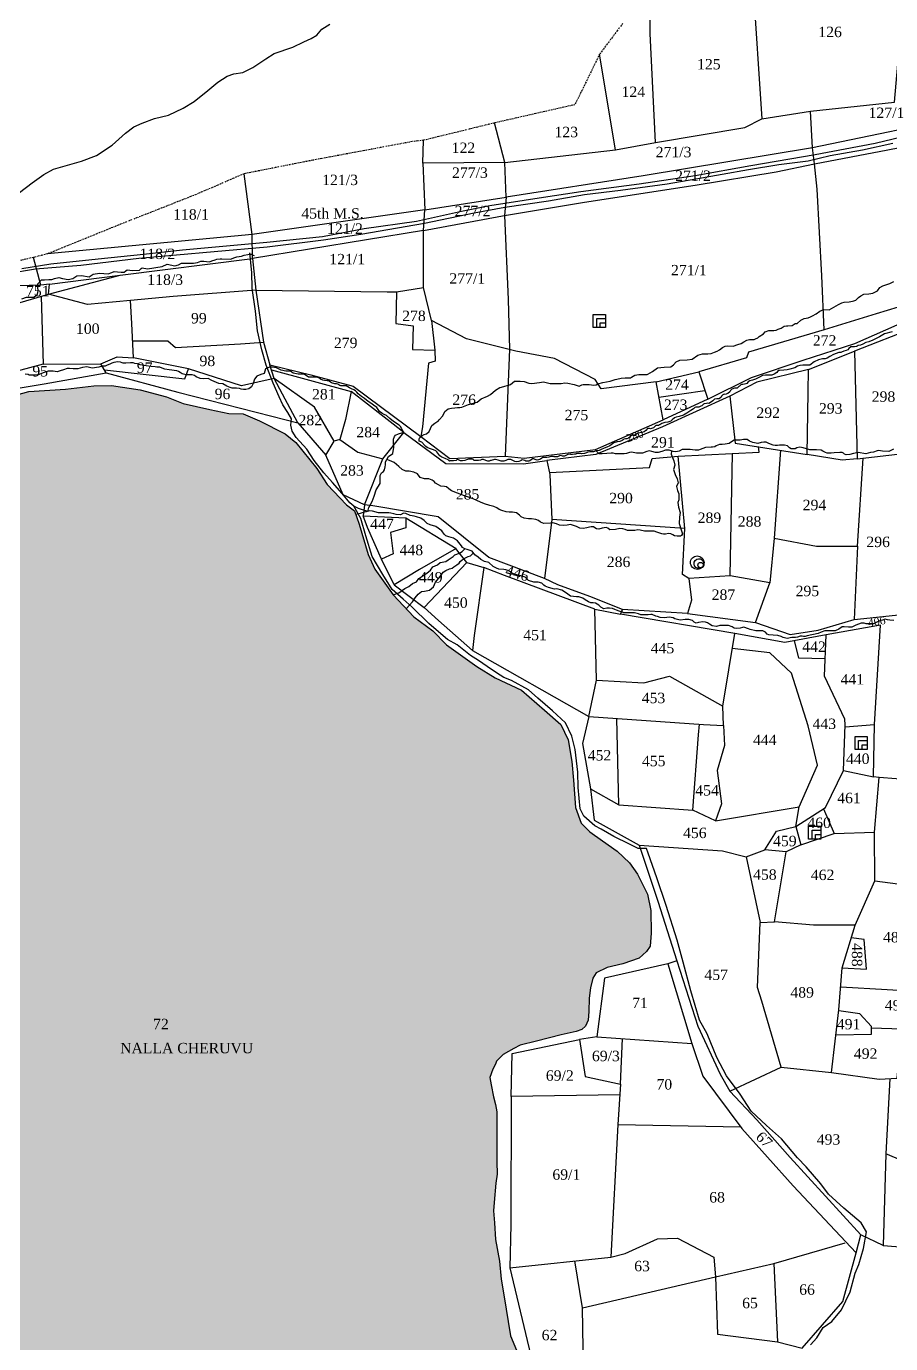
# Model space of a CAD drawing. Header units: millimetres. Extents: x 3958 to 5988, y -2486 to -161.
# Drawn here: x 4884.2 to 5162.6, y -1207.3 to -783.2 of the extents above; entities that cross this region are included whole.
import ezdxf

# ---------------------------------------------------------------- set-up
doc = ezdxf.new("R2010")
doc.units = ezdxf.units.MM
doc.header["$MEASUREMENT"] = 0
doc.linetypes.add('BORDER', pattern=[1.75, 0.5, -0.25, 0.5, -0.25, 0, -0.25])
for name, color, linetype in [('NALA', 4, 'Continuous'), ('ROUND WELL', 5, 'Continuous'), ('SQUAREWELL', 5, 'Continuous'), ('SURVEY_BND', 7, 'Continuous'), ('SURVEY_NO', 7, 'Continuous'), ('WATER_BODY', 4, 'Continuous')]:
    doc.layers.add(name, color=color, linetype=linetype)
doc.layers.add('ROAD', color=1, linetype='Continuous', lineweight=25)
doc.layers.add('VILL_BOUNDARY', color=6, linetype='BORDER', lineweight=30)
doc.styles.get("Standard").update_dxf_attribs({"font": 'TIMES.TTF'})

msp = doc.modelspace()

# ---------------------------------------------------------------- hatches: boundary and pattern name
at = {"layer": 'WATER_BODY'}
h = msp.add_hatch(dxfattribs=at)
h.set_pattern_fill('DASH', color=256, scale=15, style=0)
h.paths.add_polyline_path([(4628, -1040.42), (4625.49, -1037.23), (4622.36, -1034.33), (4618.44, -1033.08), (4612.54, -1031.79), (4602.38, -1030.72), (4591.71, -1030.64), (4582.68, -1030.26), (4576.51, -1032.2), (4567.64, -1035.32), (4561.87, -1036.13), (4553.75, -1037.16), (4547.24, -1039.25), (4544.76, -1041.9), (4544, -1047.04), (4543.43, -1051.49), (4543.27, -1055.55), (4544.87, -1059.81), (4547.77, -1063.54), (4552.3, -1066.85), (4555.94, -1069.5), (4561.73, -1072.31), (4567.25, -1075.43), (4571.14, -1077.49), (4571.85, -1077.21), (4572.65, -1076.07), (4572.99, -1073.02), (4572.19, -1069.56), (4572.92, -1065.11), (4575.01, -1063.89), (4582.12, -1062.62), (4587.23, -1061.55), (4598.81, -1059.08), (4603.61, -1058.16), (4609.35, -1057.75), (4616.58, -1058.96), (4623.37, -1059.12), (4628.93, -1058.39), (4631.29, -1056.79), (4631.25, -1052.09), (4629.88, -1046.23)])
h.paths.add_polyline_path([(5065.71, -1042.58), (5062.89, -1039.79), (5061.06, -1034.71), (5060.4, -1025.94), (5059.88, -1019.92), (5058.74, -1012.94), (5056.33, -1008.02), (5051.13, -1003.33), (5043.66, -996.94), (5035.26, -992.91), (5029.36, -989.3), (5019.53, -982.28), (5015.18, -977.81), (5008.96, -973.28), (5002.35, -966.2), (4996.45, -957.94), (4994.27, -953.28), (4991.41, -943.46), (4989.92, -939.2), (4987.29, -937.23), (4981.06, -930.65), (4977.71, -925.55), (4971.01, -917.21), (4967.59, -914.41), (4959.3, -910.2), (4954.05, -907.98), (4949.39, -907.81), (4943.29, -906.59), (4934.7, -904.6), (4929.28, -902.5), (4920.83, -900.21), (4911.63, -898.77), (4905.87, -898.87), (4896.79, -899.99), (4885.01, -900.78), (4872.11, -904.25), (4860.63, -908.81), (4852.32, -914.04), (4846.24, -919.32), (4839.49, -926.27), (4833.41, -933.69), (4826.71, -940.9), (4819.55, -949.65), (4816.84, -956.05), (4812.15, -966.23), (4808.83, -970.24), (4802.72, -974.63), (4797.15, -977.37), (4791.51, -979.91), (4785.52, -982.66), (4783.55, -987.05), (4784.81, -991.17), (4787.09, -992.11), (4792.69, -993.21), (4798.46, -993.88), (4807.23, -994.82), (4811.5, -996.15), (4815.69, -996.7), (4820.59, -998.46), (4825.71, -1002.08), (4826.69, -1005.68), (4825.98, -1010.36), (4825.9, -1019.53), (4826.44, -1026.34), (4827.39, -1030.8), (4830.74, -1037.05), (4835.1, -1045.23), (4838.56, -1053.54), (4840.74, -1060.56), (4841.02, -1064.49), (4840.91, -1072.24), (4840.12, -1082.04), (4838.17, -1089.56), (4836.6, -1094.89), (4836.6, -1101.02), (4837.83, -1105.87), (4842.03, -1111.04), (4846.16, -1114.05), (4849.45, -1116.61), (4851.07, -1118.62), (4852.08, -1121.91), (4852.02, -1129.17), (4850.68, -1138.39), (4850.62, -1143.29), (4850.84, -1150.63), (4850.29, -1156.65), (4847.99, -1164.3), (4843.86, -1173.2), (4838.45, -1181.22), (4835.82, -1186.98), (4831.07, -1197.37), (4827.27, -1202.07), (4825.99, -1206.58), (4826.32, -1210.57), (4827.38, -1214.47), (4829.22, -1218.32), (4831.18, -1223.31), (4835.03, -1229.55), (4836.93, -1233.18), (4839.28, -1238.78), (4841.29, -1242.12), (4845.31, -1245.74), (4855.87, -1253.52), (4863.35, -1259.21), (4867.04, -1261.94), (4875.48, -1269.66), (4884.86, -1278.47), (4891.17, -1283.45), (4897.76, -1289.69), (4900.61, -1292.05), (4905.75, -1295.34), (4911.72, -1297.91), (4915.07, -1299.02), (4918.07, -1298.73), (4922.82, -1298.14), (4928.3, -1296.94), (4932.67, -1295.62), (4936.87, -1293.83), (4942.8, -1292.07), (4947.28, -1291.25), (4951.32, -1290.49), (4956.71, -1288.37), (4958.37, -1288.27), (4967.26, -1289.86), (4970.43, -1289.96), (4973.13, -1289.51), (4978.1, -1286.92), (4980.78, -1284.27), (4982.54, -1280.69), (4983.92, -1276.65), (4985.51, -1267.81), (4987.17, -1262.44), (4989.86, -1257.32), (4992.13, -1254.98), (4996.2, -1253.36), (5001.58, -1252.4), (5003.48, -1252.02), (5007.82, -1250.47), (5013.5, -1249.36), (5016.05, -1248.36), (5020.11, -1246.91), (5023.53, -1246.53), (5028.53, -1246.67), (5032.18, -1246.22), (5038.19, -1244.93), (5042.43, -1243.21), (5045.47, -1240.87), (5048.53, -1236.53), (5048.88, -1233.96), (5048.98, -1232.14), (5047.95, -1226.97), (5047.23, -1223.43), (5046.01, -1217.93), (5044.01, -1214), (5040.15, -1204.81), (5038.05, -1191.57), (5037.11, -1186.61), (5036.6, -1180.77), (5035.29, -1173.85), (5035.01, -1168.38), (5034.67, -1164.56), (5034.84, -1161.87), (5035.39, -1155.69), (5035.91, -1152.73), (5035.77, -1148.74), (5035.73, -1141.93), (5035.7, -1132.71), (5035.28, -1130.34), (5034.66, -1127.82), (5033.9, -1123.97), (5033.52, -1121.59), (5034.42, -1118.94), (5035.29, -1117.39), (5035.6, -1116.36), (5037.77, -1114.19), (5041.22, -1112.26), (5043.27, -1111.26), (5048.48, -1109.92), (5056.51, -1107.92), (5061.34, -1106.85), (5063.16, -1106.2), (5064.27, -1105.06), (5065.2, -1103.17), (5065.44, -1100.39), (5065.51, -1096.05), (5065.89, -1092.74), (5066.72, -1089.66), (5067.79, -1087.9), (5071.31, -1086.25), (5076.34, -1085.08), (5081.62, -1083.22), (5084, -1081.07), (5085.13, -1079.38), (5085.48, -1075.21), (5085.34, -1067.86), (5084.24, -1062.63), (5081.03, -1056.16), (5078.54, -1052.55), (5074.51, -1048.79), (5069.82, -1045.47)])
h.paths.add_polyline_path([(5501.79, -1139.43), (5499.92, -1133.38), (5496.5, -1124.58), (5494.24, -1117.65), (5493.06, -1110.94), (5492.11, -1109.21), (5486.76, -1107.38), (5480.59, -1106.22), (5470.97, -1103.97), (5465.17, -1101.96), (5458.83, -1100.17), (5455.83, -1100.17), (5452.87, -1101.37), (5447.2, -1104), (5441.53, -1108.76), (5434.76, -1114.21), (5425.91, -1119.66), (5417.09, -1125.48), (5411.42, -1129.03), (5408.1, -1132.83), (5404.71, -1137.55), (5400.59, -1147.54), (5397.63, -1153.49), (5394.67, -1162.11), (5393.22, -1169.81), (5393.22, -1175.02), (5394.45, -1177.84), (5397.31, -1180.69), (5399.14, -1180.51), (5401.11, -1179.46), (5404.14, -1178.6), (5406.68, -1177.64), (5409.71, -1176.81), (5412.67, -1175.58), (5414.83, -1174.68), (5416.56, -1174.62), (5418.53, -1175.18), (5420.63, -1177.21), (5421.9, -1178.78), (5422.82, -1180.63), (5423.91, -1184.04), (5425.76, -1189.5), (5427.7, -1191.13), (5430.57, -1191.96), (5432.01, -1192.44), (5433.18, -1192.02), (5435.56, -1191.42), (5439.9, -1191.4), (5446.02, -1191.55), (5452.3, -1191.11), (5455.24, -1190.99), (5459.6, -1192.31), (5465.16, -1193.7), (5467.45, -1193.58), (5471.17, -1193.58), (5476.04, -1194.01), (5481.25, -1194.82), (5484.05, -1196.23), (5485.01, -1199.91), (5485.79, -1202.58), (5487.73, -1207.26), (5490.21, -1213.01), (5491.59, -1216.16), (5492.27, -1218.52), (5493.04, -1222.18), (5493.1, -1226.22), (5492.42, -1227.82), (5491.18, -1231.19), (5488.13, -1235.48), (5487.26, -1238.11), (5485.61, -1241.26), (5484.47, -1243.14), (5482.44, -1245.92), (5480.9, -1248.7), (5479.66, -1252.07), (5479.66, -1253.99), (5479.84, -1254.35), (5480.3, -1254.32), (5481.5, -1253.91), (5482.94, -1252.52), (5485.22, -1250.7), (5488.72, -1248.25), (5491.03, -1247.11), (5493.72, -1246.08), (5496.82, -1244.36), (5498.85, -1242.48), (5501.14, -1240.84), (5502.4, -1239.7), (5504.98, -1237.7), (5508.14, -1236.54), (5510.57, -1234.33), (5513.53, -1232.55), (5516.79, -1231.39), (5518.25, -1230.69), (5520.3, -1229.3), (5522.47, -1228.7), (5525.24, -1228.73), (5527.2, -1228.61), (5527.84, -1228.17), (5528.88, -1227.65), (5529.35, -1227.54), (5537.97, -1222.52), (5537.62, -1222.04), (5537.83, -1220.45), (5537.36, -1216.79), (5536.8, -1213.8), (5535.18, -1210.7), (5531.62, -1204.17), (5527.17, -1191.4), (5524.57, -1187.67), (5522.59, -1184.08), (5519.95, -1176.49), (5518.01, -1172.34), (5516.21, -1167.53), (5515.12, -1163.9), (5510.25, -1155.82), (5509.19, -1151.88), (5506.41, -1147.06)])
h.paths.add_polyline_path([(5543.73, -931.96), (5541.53, -930.54), (5538.29, -928.72), (5535.35, -928.49), (5532.8, -929.49), (5528.75, -931.31), (5524.89, -933.2), (5520.79, -934.59), (5516.07, -937.88), (5511.59, -940.97), (5510.74, -942.9), (5509.58, -946.87), (5510.01, -950.83), (5511.78, -956.19), (5514.76, -961.44), (5518.01, -967.06), (5520.79, -974.7), (5521.99, -976.44), (5523.73, -977.21), (5526.93, -975.48), (5528.09, -973.98), (5530.65, -972.3), (5534.43, -970.17), (5537.91, -967.28), (5541.28, -963.84), (5546.11, -959.59), (5549.39, -957.74), (5554.22, -955.66), (5557.69, -953.77), (5559.16, -952.73), (5559.7, -950.68), (5559.58, -948.14), (5558.04, -945.25), (5556.26, -942.97), (5553.05, -940.62), (5550.41, -939.06), (5547.44, -937.48), (5545.89, -934.93)])
h.paths.add_polyline_path([(4582.6, -1046.84), (4593.15, -1046.84), (4593.15, -1041.59), (4582.6, -1041.59)], flags=24)
h.paths.add_polyline_path([(4913.46, -1114.79), (4957.15, -1114.79), (4957.15, -1109.64), (4913.46, -1109.64)], flags=24)
h.paths.add_polyline_path([(4924.14, -1107.02), (4930.79, -1107.02), (4930.79, -1101.9), (4924.14, -1101.9)], flags=24)
h.paths.add_polyline_path([(5451.84, -1173.78), (5483.13, -1173.78), (5483.13, -1168.51), (5451.84, -1168.51)], flags=24)
h.paths.add_polyline_path([(5463, -1164.9), (5472.12, -1164.9), (5472.12, -1159.8), (5463, -1159.8)], flags=24)
h.paths.add_polyline_path([(5515.5, -956.36), (5547.79, -956.36), (5547.79, -949.74), (5515.5, -949.74)], flags=24)
h.paths.add_polyline_path([(5526.48, -949.57), (5535.61, -949.57), (5535.61, -944.45), (5526.48, -944.45)], flags=24)

# ---------------------------------------------------------------- linework, layer by layer
at = {"layer": 'NALA'}
for points in [[(4881.95, -836.64), (4886.01, -833.61), (4889.81, -830.89), (4892.93, -829.19), (4901.96, -826.6), (4906.78, -824.72), (4911.78, -821.47), (4916.08, -817.52), (4918.8, -815.56), (4921.48, -814.32), (4925.45, -812.89), (4930, -811.73), (4934.71, -809.48), (4938.23, -807.34), (4942.65, -803.82), (4945.91, -801.1), (4948.92, -799.21), (4951.01, -798.49), (4953.96, -798.05), (4957.13, -796.44), (4961.32, -793.64), (4964, -791.9), (4969.99, -789.92), (4973.61, -788.18), (4975.97, -787.07), (4977.71, -786), (4979.37, -784.12), (4981.95, -782.47)], [(4882.72, -870.94), (4884.21, -870.33), (4886.59, -870.38), (4887.81, -869.36), (4888.01, -868.28), (4887.91, -867.13), (4887.91, -866.08), (4889.03, -864.83), (4890.01, -864.76), (4891.43, -864.73), (4892.38, -864.66), (4893.3, -864.32), (4894.62, -864.09), (4895.87, -864.32), (4897.6, -864.7), (4899.15, -864.39), (4900.44, -863.55), (4901.96, -863.41), (4904.37, -863.78), (4905.65, -862.94), (4907.72, -862.6), (4910.55, -862.9), (4911.7, -862.39), (4912.44, -862.06), (4913.49, -862.26), (4914.68, -862.33), (4915.69, -862.29), (4916.27, -861.92), (4916.67, -861.55), (4918.4, -861.75), (4920.6, -861.68), (4921.21, -861.11), (4921.52, -860.91), (4923.18, -861.21), (4927.96, -860.5), (4929.49, -859.75), (4932.06, -860.33), (4933.21, -859.92), (4934.16, -859.45), (4935.75, -859.38), (4936.66, -859.38), (4937.24, -859.45), (4937.99, -859.45), (4939.27, -859.18), (4940.39, -858.73), (4941.39, -858.73), (4942.26, -858.89), (4943.18, -859.01), (4943.98, -858.67), (4944.97, -858.32), (4945.51, -858.11), (4946.67, -857.98), (4947.19, -858.01), (4949.97, -858.11), (4951.34, -857.64), (4951.98, -857.39), (4953.46, -857.15), (4954.33, -856.86), (4955.48, -856.63), (4956.11, -856.56), (4956.7, -856.57), (4957.27, -856.84), (4957.57, -856.95)], [(4994.14, -939.36), (4991.23, -938.46), (4989.68, -937.66), (4988.42, -936.57), (4985.92, -933.59), (4982.79, -930.01), (4980.03, -926.95), (4976.94, -922.97), (4974.53, -919.36), (4971.08, -915.52), (4969.8, -913.53), (4969.35, -911.64), (4969.45, -910.55), (4969.58, -909.53), (4968.42, -907.54), (4966.82, -905.04), (4965.6, -902.51), (4963.73, -898.03), (4961.42, -892.23), (4960.01, -887.33), (4958.69, -881.24), (4958.02, -874.84), (4956.96, -867.44), (4956.83, -862.38), (4956.19, -856.15)], [(5163.12, -881.52), (5160.59, -882.18), (5158.98, -883.1), (5156.85, -884.19), (5155.57, -884.75), (5154.62, -884.93), (5153.67, -885.54), (5152.86, -885.83), (5152.18, -885.92), (5151.89, -886.18), (5151.64, -886.28), (5150.95, -886.38), (5150.17, -886.41), (5149.84, -886.41), (5149.18, -886.89), (5148.87, -887.31), (5148.24, -887.59), (5147.54, -887.76), (5146.77, -888.09), (5146.58, -888.16), (5145.93, -888.24), (5144.17, -888.88), (5143.01, -889.48), (5142.22, -890.04), (5141.57, -890.19), (5140.65, -890.19), (5139.36, -890.58), (5137.94, -891.17), (5136.54, -892.23), (5134.38, -892.26), (5133.42, -892.34), (5132.59, -892.58), (5131.78, -893.14), (5130.12, -893.57), (5129.31, -893.78), (5128.22, -893.87), (5126.82, -894), (5126.34, -894.03), (5125.92, -894.6), (5125.15, -895.14), (5124.34, -895.45), (5123.53, -895.52), (5122.26, -895.52), (5121.32, -895.6), (5120.38, -896.15), (5119.1, -896.78), (5118.15, -897.15), (5117.3, -897.3), (5116.71, -897.68), (5116.34, -898.15), (5116, -898.33), (5115.57, -898.36), (5114.97, -898.51), (5114.61, -898.51), (5114.38, -898.56), (5113.89, -899.07), (5113.75, -899.17), (5113.2, -899.66), (5112.36, -899.71), (5111.45, -900.04), (5111.05, -900.42), (5110.8, -900.85), (5110.14, -901.37), (5109.28, -901.7), (5108.96, -901.61), (5108.54, -901.78), (5108.18, -902.22), (5108.04, -902.55), (5107.35, -903.15), (5106.88, -903.15), (5106.6, -903.08), (5105.9, -903.24), (5105.55, -903.54), (5105.34, -903.7), (5104.92, -904.05), (5104.06, -904.58), (5103.76, -904.55), (5103.25, -904.61), (5102.53, -904.7), (5102.31, -904.84), (5102.15, -905.01), (5102.01, -905.16), (5101.8, -905.31), (5101.52, -905.47), (5100.88, -905.74), (5099.87, -905.81), (5099.59, -905.87), (5099.06, -906.34), (5098.27, -906.9), (5096.93, -907.77), (5095.85, -908.36), (5094.52, -908.77), (5093.56, -909.01), (5092.97, -909.24), (5092.19, -909.89), (5091.8, -910.29), (5090.81, -910.59), (5089.83, -910.74), (5088.86, -911.05), (5088.28, -911.5), (5088.2, -911.53), (5087.85, -911.7), (5087.48, -911.7), (5087.19, -911.7), (5086.96, -911.73), (5086.36, -912.32), (5086.23, -912.44), (5085.24, -912.74), (5084.91, -912.61), (5084.27, -912.7), (5083.77, -913.3), (5083.24, -913.7), (5082.42, -913.99), (5081.8, -914.08), (5081.28, -914.19), (5080.92, -914.31), (5080.74, -914.44), (5080.31, -914.7), (5079.97, -914.79), (5079.53, -914.81), (5079.21, -914.87), (5079.02, -914.91), (5078.76, -915.16), (5078.55, -915.43), (5078.19, -915.73), (5077.61, -915.94), (5077.38, -915.94), (5077.16, -915.94), (5076.67, -916.07), (5076.4, -916.36), (5076.15, -916.56), (5075.37, -916.85), (5074.51, -916.99), (5073.49, -917.32), (5072.2, -918.19), (5071.18, -918.71), (5070.35, -919), (5069.32, -919.42), (5068.73, -919.72), (5067.72, -919.9), (5066.89, -920.18), (5066.24, -920.15), (5065.7, -920.17), (5065.09, -920.33), (5064.68, -920.46), (5063.95, -920.68), (5063.18, -920.79), (5062.77, -920.72), (5062.24, -920.72), (5061.82, -920.72), (5061.45, -920.75), (5061.15, -920.89), (5060.82, -920.97), (5060.14, -920.99), (5059.62, -921), (5059.33, -920.91), (5058.62, -921.02), (5058.15, -921.28), (5057.51, -921.52), (5057.27, -921.55), (5056.86, -921.54), (5056.4, -921.31), (5055.96, -921.42), (5055.77, -921.61), (5055.27, -921.76), (5054.72, -921.79), (5054.19, -921.79), (5053.88, -921.67), (5053.33, -921.67), (5052.87, -921.81), (5052.49, -921.92), (5051.89, -921.96), (5050.46, -922.04), (5050.26, -922.26), (5049.77, -922.57), (5049.19, -922.74), (5048.72, -922.84), (5048.45, -922.77), (5048.08, -922.6), (5047.65, -922.45), (5047.29, -922.47), (5046.79, -922.7), (5046.43, -923.03), (5046.04, -923.19), (5045.66, -923.21), (5045.1, -923.19), (5044.81, -922.97), (5044.38, -922.86), (5043.88, -922.75), (5043.58, -922.94), (5043.35, -923.12), (5042.79, -923.32), (5042.16, -923.37), (5041.5, -923.3), (5041.07, -923.11), (5040.66, -922.84), (5040.3, -922.65), (5039.85, -922.62), (5039.34, -922.69), (5038.67, -922.94), (5038.02, -923.2), (5037.18, -923.22), (5036.15, -922.9), (5035.37, -922.62), (5034.95, -922.67), (5033.97, -922.97), (5033.72, -922.99), (5033.33, -923.22), (5032.86, -923.22), (5032.53, -923.1), (5032.22, -922.92), (5031.49, -922.63), (5031.3, -922.6), (5030.95, -922.64), (5030.51, -922.88), (5029.83, -922.97), (5028.4, -922.97), (5028.16, -922.68), (5027.84, -922.52), (5027.1, -922.5), (5026.58, -922.56), (5026.02, -922.73), (5025.43, -922.96), (5024.71, -923.08), (5024.06, -923.08), (5023.15, -922.68), (5022.88, -922.72), (5022.67, -923), (5021.83, -923.07), (5021.24, -923.07), (5020.66, -923.07), (5020.45, -923.14), (5020.03, -922.71), (5019.11, -922.32), (5018, -921.88), (5017.39, -921.48), (5017.05, -921.08), (5016.47, -920.19), (5016.11, -919.85), (5015.32, -919.55), (5014.73, -919.32), (5014.1, -919.1), (5013.35, -918.76), (5012.89, -918.45), (5012.53, -918.12), (5011.59, -917.09), (5010.77, -916.77), (5010.72, -915.98), (5010.98, -915.56), (5011.69, -914.95), (5012.33, -914.62), (5013.09, -914.33), (5013.91, -913.59), (5014.79, -911.69), (5015.8, -910.9), (5016.46, -910.54), (5016.8, -910.3), (5017.17, -909.82), (5018.34, -908.56), (5019.03, -907.15), (5020.03, -906.38), (5021.19, -906.09), (5022.21, -905.98), (5023.11, -905.93), (5023.8, -905.93), (5024.48, -905.77), (5026.57, -904.89), (5029.41, -904.18), (5030.71, -903.14), (5032.78, -902.28), (5033.73, -901.72), (5035.37, -900.3), (5036.68, -899.45), (5037.21, -899.38), (5040.18, -898.52), (5041.49, -897.45), (5043.26, -897.4), (5044.57, -897.57), (5046.05, -898.02), (5047.02, -898.17), (5049.49, -897.85), (5050.78, -897.62), (5052.88, -898.17), (5054.17, -898.17), (5055.57, -898.2), (5056.49, -898.19), (5057.68, -898.01), (5058.62, -898.04), (5060.64, -898.46), (5062.24, -899.02), (5063.13, -898.64), (5063.55, -898.44), (5064.42, -898.44), (5065.53, -898.44), (5066.29, -898.65), (5066.9, -898.72), (5067.79, -898.56), (5068.25, -898.28), (5069.92, -897.85), (5072.31, -897.44), (5073.87, -896.91), (5075.33, -896.58), (5075.86, -896.44), (5077.07, -896.38), (5078.05, -896.38), (5078.79, -896.33), (5079.15, -896.12), (5080.23, -895.54), (5081.52, -895.23), (5083.31, -895.22), (5084.16, -895.23), (5084.39, -895.12), (5085.91, -894.32), (5087.48, -893.13), (5089.64, -892.94), (5091.85, -892.81), (5092.7, -892.12), (5093.56, -891.21), (5094.73, -890.68), (5097.1, -890.6), (5098.72, -890.38), (5100.55, -889.1), (5102.03, -888.6), (5103.72, -888.6), (5104.85, -888.55), (5105.9, -888.13), (5106.69, -887.81), (5107.51, -887.38), (5108.46, -886.59), (5109.33, -886.18), (5110.14, -886.07), (5111.89, -886.14), (5113.4, -885.66), (5114.47, -885.26), (5115.37, -884.71), (5116.29, -884.24), (5117.13, -884.03), (5118.61, -883.95), (5119.13, -883.84), (5119.8, -883.42), (5120.3, -883.07), (5121.65, -882.13), (5122.23, -881.53), (5123.37, -881.14), (5124.94, -881.13), (5125.79, -880.97), (5126.34, -880.72), (5127.32, -880.31), (5128.37, -879.76), (5129.05, -879.65), (5129.47, -879.61), (5130.95, -879.48), (5131.81, -878.89), (5132.47, -878.81), (5133.73, -877.74), (5134.73, -877.22), (5136.09, -877), (5136.75, -876.74), (5137.49, -876.37), (5138.64, -875.74), (5139.81, -874.86), (5141.15, -874.34), (5142.85, -874.41), (5144.3, -873.58), (5145.82, -872.74), (5146.88, -872.22), (5147.69, -871.93), (5149.3, -871.87), (5150.32, -871.71), (5150.78, -871.6), (5151.43, -871.29), (5152.28, -870.48), (5153.07, -869.95), (5153.94, -869.45), (5155.57, -869.25), (5156.92, -869.04), (5158.42, -868.29), (5159.11, -867.27), (5160.15, -866.74), (5162.31, -866.02), (5163.64, -865.3)], [(4994.14, -939.36), (4994.56, -938.06), (4995.59, -936.15), (4996.27, -934.45), (4996.83, -932.42), (4998.13, -930.4), (4998.13, -929.22), (4998.21, -927.78), (4998.57, -926.93), (4999.24, -926.49), (4999.6, -925.93), (4999.8, -925.02), (4999.86, -924.34), (4999.86, -923.37), (5000.27, -922.61), (5000.89, -921.66), (5002.22, -920.75), (5002.54, -918.69), (5002.43, -917.11), (5002.43, -916.08), (5002.81, -915.22), (5003.07, -914.84), (5004.07, -914.37), (5005.19, -914.02), (5005.78, -913.93), (5005.01, -912.69), (5004.82, -912.12), (5004.33, -911.6), (5002.43, -910.37), (5001.26, -909.48), (5000.16, -908.48), (4999.42, -908.11), (4998.72, -907.71), (4998, -907.18), (4997.07, -905.95), (4996.06, -905.11), (4995.17, -904.53), (4994.27, -903.94), (4993.07, -903.01), (4992.1, -902.39), (4991.03, -901.45), (4990.66, -900.91), (4990.23, -900.52), (4989.69, -900.21), (4988.89, -899.9), (4988.33, -899.59), (4987.74, -899.2), (4987.2, -898.9), (4986.71, -898.9), (4986.26, -898.96), (4985.48, -898.92), (4985.13, -898.77), (4984.49, -898.34), (4984.06, -898.32), (4983.52, -898.28), (4982.51, -898.01), (4982.08, -897.62), (4981.5, -897.33), (4981.09, -897.27), (4980.27, -897.25), (4979.67, -897.11), (4978.91, -896.8), (4978.45, -896.39), (4977.69, -896.14), (4976.83, -896.16), (4976.06, -896.16), (4975.08, -896.08), (4974.05, -895.38), (4973.47, -895.19), (4972.95, -895.13), (4972.42, -895.15), (4971.86, -895.17), (4971.72, -895.15), (4970.1, -894.84), (4969.29, -894.22), (4968.56, -894.24), (4967.76, -894.24), (4966.24, -893.89), (4965.81, -893.62), (4964.74, -893.12), (4964.12, -892.99), (4963.37, -892.87), (4962.5, -892.87), (4961.18, -893.41), (4960.75, -894.93), (4959.73, -895.32), (4958.48, -895.84), (4957.64, -896.76), (4957.29, -898.15), (4956.71, -899.27), (4955.88, -899.85), (4954.88, -900.14), (4954.11, -900.14), (4953.42, -899.99), (4952.9, -899.74), (4951.86, -899.64), (4951.28, -899.64), (4950.53, -899.64), (4949.82, -899.49), (4948.78, -899.08), (4947.53, -898.31), (4946.22, -898.2), (4943.88, -897.23), (4942.8, -896.54), (4941.28, -896.67), (4940.13, -896.55), (4938.9, -896.03), (4938.37, -895.58), (4937.61, -895.42), (4936.51, -895.42), (4935.65, -895.42), (4934.38, -895.07), (4933.75, -894.62), (4933.19, -894.31), (4932.61, -894.09), (4930.21, -893.82), (4928.76, -893.56), (4927.9, -893.21), (4927.14, -892.92), (4926.23, -892.89), (4925.63, -892.81), (4924.37, -892.73), (4922.82, -892.48), (4920.88, -892.13), (4920, -891.89), (4919.18, -891.69), (4918.58, -891.51), (4917.78, -891.54), (4916.21, -891.64), (4915.36, -891.61), (4915.06, -891.51), (4914.49, -891.31), (4913.43, -891.17), (4913.02, -891.28), (4912.41, -891.41), (4911.71, -891.64), (4911.03, -891.92), (4910.18, -892.26), (4909.61, -892.58), (4908.55, -892.58), (4907.48, -892.93), (4905.38, -893.28), (4904.57, -893.07), (4903.69, -892.78), (4902.28, -893), (4900.72, -893.42), (4899.22, -893.44), (4898.07, -893.35), (4897.37, -893.35), (4896.18, -893.73), (4895.05, -894.09), (4894.08, -894.44), (4892.85, -894.16), (4891.25, -894.24), (4889.58, -894.73), (4888.26, -895.26), (4887.23, -895.52), (4885.96, -895.52), (4885.12, -895.52), (4884.73, -895.31), (4883.84, -895.16)], [(4872.11, -904.25), (4885.01, -900.78), (4896.79, -899.99), (4905.87, -898.87), (4911.63, -898.77), (4920.83, -900.21), (4929.28, -902.5), (4934.7, -904.6), (4943.29, -906.59), (4949.39, -907.81), (4954.05, -907.98), (4959.3, -910.2), (4967.59, -914.41), (4971.01, -917.21), (4977.71, -925.55), (4981.06, -930.65), (4987.29, -937.23), (4989.92, -939.2), (4991.41, -943.46), (4994.27, -953.28), (4996.45, -957.94), (5002.35, -966.2), (5008.96, -973.28), (5015.18, -977.81), (5019.53, -982.28), (5029.36, -989.3), (5035.26, -992.91), (5043.66, -996.94), (5051.13, -1003.33), (5056.33, -1008.02), (5058.74, -1012.94), (5059.88, -1019.92), (5060.4, -1025.94), (5061.06, -1034.71), (5062.89, -1039.79), (5065.71, -1042.58), (5069.82, -1045.47), (5074.51, -1048.79), (5078.54, -1052.55), (5081.03, -1056.16), (5084.24, -1062.63), (5085.34, -1067.86), (5085.48, -1075.21), (5085.13, -1079.38), (5084, -1081.07), (5081.62, -1083.22), (5076.34, -1085.08), (5071.31, -1086.25), (5067.79, -1087.9), (5066.72, -1089.66), (5065.89, -1092.74), (5065.51, -1096.05), (5065.44, -1100.39), (5065.2, -1103.17), (5064.27, -1105.06), (5063.16, -1106.2), (5061.34, -1106.85), (5056.51, -1107.92), (5048.48, -1109.92), (5043.27, -1111.26), (5041.22, -1112.26), (5037.77, -1114.19), (5035.6, -1116.36), (5035.29, -1117.39), (5034.42, -1118.94), (5033.52, -1121.59), (5033.9, -1123.97), (5034.66, -1127.82), (5035.28, -1130.34), (5035.7, -1132.71), (5035.73, -1141.93), (5035.77, -1148.74), (5035.91, -1152.73), (5035.39, -1155.69), (5034.84, -1161.87), (5034.67, -1164.56), (5035.01, -1168.38), (5035.29, -1173.85), (5036.6, -1180.77), (5037.11, -1186.61), (5038.05, -1191.57), (5040.15, -1204.81), (5044.01, -1214)], [(5163.53, -919.33), (5162.03, -920.09), (5159.98, -920.01), (5158.72, -919.72), (5158.32, -919.88), (5157.08, -920.28), (5156.11, -920.41), (5154.58, -920.77), (5152.14, -920.37), (5150.67, -920.72), (5149.45, -920.98), (5148.33, -921.1), (5147.8, -920.89), (5147.44, -920.64), (5147.04, -920.43), (5146.22, -920.43), (5144.46, -920.51), (5143.47, -920.56), (5142.14, -920.56), (5141.66, -920.39), (5140.78, -919.93), (5140.21, -919.63), (5138.72, -919.49), (5138.04, -919.49), (5136.57, -919.55), (5134.43, -918.9), (5133.4, -918.71), (5132.45, -918.85), (5131.84, -919.16), (5131.02, -919.21), (5130.6, -919.19), (5130.04, -918.91), (5129.68, -918.6), (5129.34, -918.2), (5128.46, -918.07), (5127.81, -918.07), (5126.86, -918.07), (5126.17, -918.18), (5125.41, -918.18), (5124.76, -918.01), (5123.92, -917.74), (5123.2, -917.34), (5122.53, -917.04), (5121.73, -917.02), (5120.89, -917.19), (5119.86, -917.44), (5118.26, -917.15), (5117.15, -916.69), (5116.43, -916.18), (5115.21, -916.2), (5114.12, -916.37), (5112.2, -916.43), (5111.66, -916.77), (5110.65, -917.48), (5109.28, -917.69), (5108.36, -917.82), (5107.45, -917.86), (5106.45, -918.28), (5106, -918.56), (5105.25, -918.66), (5104.76, -918.66), (5102.95, -918.83), (5102.16, -919.08), (5101.29, -919.46), (5100.68, -919.61), (5099.65, -919.61), (5098.75, -919.48), (5097.99, -919.38), (5097.45, -919.38), (5096.52, -919.38), (5095.51, -919.38), (5094.5, -919.94), (5093.43, -920.22), (5092.57, -920.03), (5091.28, -919.69), (5090.06, -919.69), (5088.95, -920.07), (5087.77, -920.38), (5086.87, -920.38), (5085.73, -920.09), (5084.96, -919.82), (5084.07, -920.07), (5082.63, -920.6), (5081.89, -920.64), (5080.8, -920.64), (5079.64, -920.34), (5079.05, -920.3), (5078.44, -920.43), (5077.54, -920.7), (5076.8, -920.81), (5075.79, -920.83), (5075.06, -920.83), (5074.01, -920.81), (5073.25, -920.58), (5072.6, -920.55), (5071.19, -920.76), (5069.72, -920.85), (5068.67, -920.81), (5068.16, -920.3), (5067.72, -919.9)], [(5091.98, -919.87), (5091.93, -920.92), (5092.75, -923.04), (5093.1, -924.45), (5092.62, -925.9), (5093.19, -927.44), (5093.84, -928.87), (5094.15, -930.17), (5093.62, -931.35), (5093.95, -932.59), (5094.4, -933.73), (5094.4, -934.6), (5094.35, -935.67), (5094.07, -936.52), (5094.31, -937.98), (5094.86, -939.72), (5094.64, -941.21), (5094.48, -943.25), (5095.09, -945.25), (5095.53, -946.57), (5095.24, -947.11), (5094.87, -947.31), (5093.82, -947.31), (5093.03, -947.27), (5092.47, -946.95), (5091.78, -946.62), (5091.04, -946.5), (5090.13, -946.65), (5089.48, -946.65), (5088.87, -946.6), (5087.25, -946.02), (5086.41, -945.75), (5084.69, -945.76), (5083.33, -945.76), (5081.91, -945.39), (5081.19, -945.24), (5080.17, -945.48), (5079.11, -945.48), (5077.89, -945.48), (5077.06, -945.2), (5076.33, -944.92), (5075.41, -944.89), (5074.01, -945.17), (5072.17, -945.29), (5071.49, -944.79), (5070.93, -944.58), (5069.69, -944.76), (5068.58, -945.06), (5067.81, -945.01), (5067.28, -944.64), (5066.86, -944.33), (5066.18, -944.28), (5065.65, -944.4), (5064.72, -944.68), (5063.6, -944.84), (5062.51, -944.73), (5061.46, -944.25), (5059.5, -943.58), (5058.4, -943.74), (5057.33, -943.94), (5055.98, -943.76), (5054.94, -943.41), (5053.77, -943.03), (5053.02, -943.19), (5050.87, -943.27), (5049.83, -942.83), (5049.15, -942.25), (5048.27, -941.91), (5046.93, -941.79), (5045.99, -941.76), (5044.51, -941.52), (5043.61, -941.09), (5043.05, -940.55), (5042.14, -939.81), (5040.78, -939.61), (5039.71, -939.56), (5038.71, -939.47), (5037.41, -939.11), (5036.53, -938.71), (5035.74, -938.17), (5034.79, -937.81), (5033.52, -937.42), (5031.78, -936.89), (5030.49, -936.43), (5028.14, -935.33), (5026.61, -934.72), (5025.37, -934.32), (5023.07, -933.45), (5021.17, -932.75), (5020.33, -932.08), (5019.49, -931.49), (5018.85, -931.29), (5017.76, -931.21), (5016.92, -930.83), (5016.02, -930.21), (5015.61, -929.71), (5014.87, -929.25), (5013.84, -928.91), (5012.46, -928.9), (5011.01, -928.39), (5010.15, -927.22), (5009, -926.75), (5007.54, -926.45), (5006.4, -926.42), (5005.28, -925.88), (5004.21, -924.95), (5002.67, -923.61), (5001.19, -923), (5000.27, -922.61)], [(5136.82, -1207.72), (5138.87, -1205.5), (5140.92, -1202.14), (5143.71, -1200.21), (5146.84, -1196.42), (5149.63, -1190.63), (5151.15, -1184.69), (5152.35, -1181.87), (5153.91, -1176.66), (5154.85, -1171.29), (5153.13, -1168.38), (5147.54, -1163.75), (5142.61, -1159.16), (5140.11, -1155.84), (5135.39, -1150.38), (5132.58, -1147.49), (5127.49, -1141.38), (5122.65, -1137.07), (5117.67, -1132.44), (5114.18, -1126.99), (5109.78, -1121.13), (5106.61, -1115.19), (5103.54, -1107.6), (5101.03, -1103.17), (5098.23, -1093.77), (5095.77, -1084.51), (5093.8, -1077.45), (5090.3, -1066.22), (5087.26, -1057.31), (5084.51, -1049.38), (5084.02, -1047.86), (5081.31, -1047.86), (5078.48, -1046.55), (5073.43, -1044.08), (5069.32, -1041.71), (5067.35, -1040.56), (5063.73, -1037.54), (5062.58, -1035.08), (5061.96, -1028.31), (5061.84, -1023.29), (5060.98, -1015.99), (5059.86, -1011.78), (5057.89, -1007.47), (5053.71, -1003.58), (5048.97, -999.44), (5045.97, -996.86), (5040.47, -993.83), (5038, -992.84), (5035.62, -991.32), (5032.59, -989.27), (5029.83, -987.35), (5027.25, -985.71), (5022.97, -982.33), (5019.85, -980.6), (5016.19, -977.49), (5013.81, -975.44), (5008.5, -970.24), (5005.54, -967.58), (5002.01, -964.5), (4999.01, -959.72), (4995.64, -953.9), (4993.54, -947.23), (4991.9, -941.65), (4989.68, -937.66)], [(5163.68, -974.5), (5162.39, -974.41), (5161.62, -974.23), (5160.83, -974.09), (5159.95, -974.34), (5159.16, -974.59), (5157.98, -975.17), (5157.16, -975.51), (5156.45, -975.53), (5155.33, -975.53), (5154.78, -975.53), (5154.04, -975.38), (5153.1, -975.36), (5151.46, -975.96), (5150.75, -976.34), (5150.08, -976.61), (5149.01, -976.61), (5147.6, -976.57), (5147.05, -976.57), (5145.89, -977.3), (5144.74, -977.85), (5143.26, -977.86), (5142.41, -977.83), (5141.37, -977.84), (5140.22, -978.2), (5139.27, -978.68), (5135.73, -979.4), (5135.04, -979.65), (5134.53, -979.68), (5134.14, -979.56), (5133.46, -979.54), (5132.64, -979.82), (5131.92, -979.94), (5130.84, -979.94), (5129.24, -980.26), (5127.96, -979.92), (5127.36, -979.64), (5126.25, -979.31), (5124.76, -979.22), (5123.39, -979.09), (5122.87, -978.87), (5122.29, -978.25), (5121.46, -977.86), (5119.91, -977.84), (5119.22, -977.8), (5117.35, -977.37), (5116.86, -977.12), (5115.29, -976.59), (5114.86, -976.73), (5114.12, -976.92), (5113.02, -977.01), (5112.24, -976.92), (5111.54, -976.55), (5110.38, -976.12), (5109.87, -976.09), (5108.69, -976.06), (5107.55, -976.07), (5106.49, -976.46), (5105.11, -976.19), (5104.27, -975.67), (5103.61, -975.19), (5102.99, -975), (5102.08, -974.9), (5100.77, -975.14), (5099.96, -975.32), (5099.31, -975.04), (5098.77, -974.47), (5097.62, -974.14), (5096.47, -974.17), (5094.82, -974.38), (5093.09, -973.91), (5092.51, -973.63), (5091.22, -973.4), (5089.79, -973.66), (5088.41, -973.53), (5087.47, -973.22), (5087.01, -973.04), (5085.84, -972.6), (5085.38, -972.51), (5084.49, -972.65), (5083.24, -972.63), (5082.18, -972.61), (5081.35, -972.31), (5080.11, -971.97), (5078.53, -971.99), (5077.47, -971.99), (5076.57, -971.99), (5076.25, -971.78), (5075.17, -971.47), (5074.32, -971.18), (5073.79, -970.96), (5072.97, -970.6), (5072.06, -970.53), (5071.18, -970.53), (5070.26, -970.68), (5069.29, -970.16), (5068.57, -969.59), (5067.5, -968.85), (5066.79, -968.75), (5066.03, -968.75), (5065.33, -968.52), (5064.16, -967.83), (5063.46, -967.31), (5062.12, -966.9), (5061.4, -966.9), (5059.51, -966.65), (5059.03, -966.3), (5058.19, -965.68), (5056.68, -964.77), (5055.13, -964.25), (5054.38, -964.37), (5052.43, -963.9), (5051.35, -963.41), (5050.93, -963.08), (5050.26, -962.43), (5049.09, -962.1), (5047.63, -962.18), (5045.98, -961.6), (5044.86, -960.5), (5043.94, -960.17), (5042.21, -959.75), (5040.83, -959.35), (5040.12, -958.88), (5039.57, -958.45), (5038.65, -958.16), (5038, -958.04), (5036.36, -957.94), (5035.67, -957.6), (5034.56, -957.12), (5033.18, -955.83), (5031.83, -955.47), (5030.56, -954.85), (5029.71, -954.12), (5028.63, -953.33), (5027.82, -952.12), (5026.19, -951.67), (5025.42, -951.41), (5024.74, -950.98), (5024.35, -950.4), (5023.11, -948.81), (5021.8, -947.98), (5020.34, -947.53), (5019.29, -947.17), (5018.76, -946.64), (5018.01, -945.61), (5016.11, -944.2), (5014.24, -943.7), (5013.29, -943.28), (5012.29, -942.31), (5011.24, -941.54), (5009.91, -941.09), (5009.13, -940.91), (5007.83, -940.66), (5006.47, -940.03), (5005.65, -939.89), (5004.7, -940.47), (5003.32, -940.35), (5002.52, -940.09), (5001.65, -939.9), (5001, -939.85), (4999.88, -939.85), (4998.35, -939.85), (4997.62, -939.82), (4995.67, -939.27), (4994.7, -939.21), (4993.61, -939.51), (4992.7, -939.74), (4991.7, -940.06), (4990.34, -940.4)], [(5002.35, -966.2), (5004.17, -965.58), (5006.15, -964.21), (5007.36, -963.51), (5008.61, -962.62), (5009.82, -961.98), (5010.65, -960.95), (5013.17, -959.2), (5014.39, -958.27), (5015.09, -957.25), (5016.62, -956.52), (5017.52, -955.82), (5019.34, -955.49), (5020.04, -954.94), (5021.64, -953.86), (5022.25, -953.35), (5023.68, -952.77), (5024.58, -952.3), (5025.42, -951.41)], [(5006.54, -970.69), (5008.62, -968.45), (5009.48, -967.18), (5010.44, -965.96), (5011.48, -965.19), (5012.48, -965), (5014.07, -964.73), (5015.3, -963.69), (5015.98, -962.1), (5017.48, -960.31), (5018.44, -958.95), (5019.3, -958.36), (5020.53, -957.86), (5021.35, -957.59), (5021.94, -957.18), (5022.85, -956.59), (5023.62, -956), (5023.94, -955.46), (5024.53, -954.96), (5025.26, -954.5), (5026.53, -953.91), (5027.26, -953.64), (5028.23, -952.73)]]:
    msp.add_lwpolyline(points, dxfattribs=at)
at = {"layer": 'ROAD'}
for points in [[(4882.68, -861.14), (4892.09, -859.59), (4907.28, -858.04), (4921.91, -856.49), (4934.48, -855.08), (4961.62, -852.61), (4979.54, -850.86), (4992.98, -848.29), (5009.89, -845.91), (5024.39, -842.71), (5033.54, -840.82), (5049.41, -838.44), (5062.8, -836.36), (5081.6, -833.87), (5099.65, -831.2), (5117.57, -827.99), (5138.36, -824.45), (5157.69, -820.81), (5174.62, -816.69)], [(5163.3, -820.86), (5153.58, -823.06), (5143.1, -824.81), (5136.1, -826.6), (5126.62, -827.79), (5116.88, -829.41), (5099.86, -832.43), (5090.67, -833.98), (5075.62, -836.06), (5064, -837.41), (5052.38, -839.41), (5038.32, -841.52), (5028.41, -843.36), (5012.41, -846.6), (4991.9, -850.22), (4979.93, -852.06), (4961.76, -854.22), (4944.68, -855.74), (4920.43, -857.91), (4901.76, -860.13), (4887.11, -861.37), (4869.19, -864.35)]]:
    msp.add_lwpolyline(points, dxfattribs=at)
at = {"layer": 'ROUND WELL'}
for centre, major_axis, ratio in [((5100.32, -955.86), (-1.84, 1.21), 0.974311), ((5100.88, -956.17), (-1, -1.22), 0.999133), ((5101.4, -956.64), (-0.589, -0.642), 0.995974)]:
    msp.add_ellipse(centre, major_axis=major_axis, ratio=ratio, dxfattribs=at)
at = {"layer": 'SQUAREWELL'}
for points in [[(5066.83, -875.9), (5070.76, -875.9), (5070.76, -880.1), (5066.83, -880.1)], [(5067.98, -877.23), (5070.76, -877.23), (5070.76, -880.1), (5067.98, -880.1)], [(5069.08, -878.6), (5070.76, -878.6), (5070.76, -880.1), (5069.08, -880.1)], [(5151.14, -1011.81), (5155.08, -1011.81), (5155.08, -1016), (5151.14, -1016)], [(5152.3, -1013.14), (5155.08, -1013.14), (5155.08, -1016), (5152.3, -1016)], [(5153.4, -1014.5), (5155.08, -1014.5), (5155.08, -1016), (5153.4, -1016)], [(5136.21, -1040.66), (5140.14, -1040.66), (5140.14, -1044.85), (5136.21, -1044.85)], [(5137.36, -1041.99), (5140.14, -1041.99), (5140.14, -1044.85), (5137.36, -1044.85)], [(5138.46, -1043.36), (5140.14, -1043.36), (5140.14, -1044.85), (5138.46, -1044.85)]]:
    msp.add_lwpolyline(points, close=True, dxfattribs=at)
at = {"layer": 'SURVEY_BND'}
for points in [[(5118.24, -769.22), (5121.13, -812.98), (5136.83, -810.48), (5163.87, -807.58), (5167.83, -762.23), (5169.12, -749.52)], [(5086.86, -820.62), (5085.1, -785.44), (5085.1, -778.48)], [(5074, -822.89), (5068.86, -792.09)], [(5038.36, -826.96), (5034.99, -814.28)], [(5137.49, -822.32), (5082.89, -831.27), (5038.76, -838.18), (5038.36, -826.96), (5074, -822.89), (5086.86, -820.62), (5115.7, -815.72), (5121.13, -812.98)], [(5189.33, -811.54), (5137.49, -822.32), (5136.83, -810.48)], [(5191.93, -860.89), (5185.44, -861.05), (5182.72, -868.19), (5157.92, -875.72), (5141.2, -880.87), (5140.45, -863.46), (5138.92, -835.65), (5138.13, -827.41), (5161.76, -822.96), (5189.41, -817.6)], [(5038.36, -826.96), (5011.91, -827.19), (5012.15, -819.87)], [(5038.76, -838.18), (5038.22, -844.03), (5063.98, -839.82), (5099.64, -834.36), (5125.69, -829.99), (5138.13, -827.41), (5137.49, -822.32)], [(5012.52, -842.26), (4956.93, -850.23), (4954.32, -830.64)], [(5011.91, -827.19), (5012.52, -842.26), (5038.76, -838.18)], [(5038.22, -844.03), (5039.42, -871.17), (5039.84, -887.13), (5038.44, -921.53), (5044.61, -922.21), (5067.59, -919.39), (5089.31, -909.88), (5087.06, -897.61), (5069.38, -899.87), (5067.48, -896.86), (5054.38, -890.12), (5041.9, -887.81), (5025.93, -883.79), (5014.75, -877.87), (5015.79, -887.47), (5015.89, -890.98), (5013.78, -891.63), (5011.77, -912.12), (5011.29, -915.29), (5020.57, -922.33), (5038.44, -921.53)], [(5014.75, -877.87), (5012.09, -867.28), (5012.13, -848.9), (5038.79, -843.93)], [(5012.13, -848.9), (5012.52, -842.26)], [(4956.93, -850.23), (4890.97, -856.45)], [(5012.13, -848.9), (4957.07, -857.94), (4956.93, -850.23)], [(4891.62, -866.17), (4888.88, -866.49), (4886.5, -857.56)], [(4958.08, -868.15), (4931.46, -870.17), (4917.72, -871.42), (4903.88, -872.71), (4891.35, -869.45), (4914.38, -863.32), (4957.07, -857.94)], [(4957.07, -857.94), (4958.08, -868.15), (5000.42, -868.69), (5003.42, -868.64), (5012.09, -867.28)], [(4891.35, -869.45), (4891.62, -866.17), (4914.38, -863.32)], [(4888.88, -866.49), (4877.63, -866.88), (4875.7, -867.63), (4876.69, -873.67), (4891.35, -869.45)], [(4958.08, -868.15), (4960.56, -884.87), (4962.61, -892.18), (4975.88, -895.43), (4989.48, -898.99), (5011.29, -915.29)], [(5003.42, -868.64), (5003.16, -878.8), (5008.83, -879.57), (5008.61, -887.25), (5015.79, -887.47)], [(5103.7, -903.24), (5117.79, -896.28), (5134.45, -890.65), (5151.1, -885.28), (5171.07, -876.49), (5183.3, -871.11), (5182.72, -868.19)], [(4888.93, -870.15), (4889.55, -891.94), (4908.22, -891.83), (4913.4, -889.55), (4918.66, -889.92), (4918.15, -878.84), (4917.72, -871.42)], [(5141.2, -880.87), (5116.84, -888.09), (5116.14, -889.93), (5100.87, -894.44)], [(5170.15, -880.23), (5150.97, -887.75), (5151.86, -922.43), (5167.65, -920.58), (5171.12, -920.09)], [(4918.41, -884.46), (4929.79, -884.46), (4932.21, -886.53), (4953.14, -885.39), (4960.56, -884.87)], [(4909.89, -894.72), (4932.94, -900.92), (4963.21, -908.68), (4971.59, -910.85), (4966.66, -901.65), (4964.02, -896.51), (4953.45, -898.92), (4936.44, -893.47), (4918.66, -889.92)], [(5151.86, -922.43), (5146.97, -922.85), (5135.76, -921), (5136.01, -900.99), (5136.17, -893.69), (5150.97, -887.75)], [(4889.55, -891.94), (4870.67, -896.94), (4871.24, -901.42), (4889.89, -898.24), (4909.89, -894.72), (4908.22, -891.83)], [(4909.33, -893.76), (4935.19, -896.71), (4936.44, -893.47)], [(4964.02, -896.51), (4962.61, -892.18)], [(4963.13, -893.77), (4988.79, -900.77), (4986.97, -909.73), (4985.13, -916.21), (4983.38, -916.74), (4977.04, -905.75), (4964.02, -896.51)], [(5087.06, -897.61), (5100.87, -894.44), (5103.7, -903.24), (5089.31, -909.88)], [(5136.17, -893.69), (5119.55, -897.71), (5110.82, -902.3), (5112.54, -917.33), (5135.76, -921)], [(4985.13, -916.21), (4990.93, -920.29), (4999.06, -922.47), (5005.78, -913.93), (4994.06, -904.82), (4988.79, -900.77)], [(5110.82, -902.3), (5089.16, -912.15), (5067.67, -921.08), (5051.82, -922.94)], [(5087.96, -902.55), (5102.79, -900.39)], [(4971.59, -910.85), (4980.66, -921.22), (4983.38, -916.74)], [(5005.78, -913.93), (5019.32, -923.95), (5044.37, -924.06), (5051.82, -922.94), (5052.84, -927.5), (5053.45, -941.97), (5051.1, -960.99), (5033.2, -954.22), (5016.83, -941.06), (4995.76, -937.61), (4993.12, -937.22), (4999.06, -922.47)], [(5052.68, -926.78), (5084.94, -925.27), (5085.79, -922.33), (5094.21, -921.62), (5120.24, -920.33), (5120.02, -918.51)], [(5127.12, -919.63), (5125.09, -948.01), (5138.69, -950.52), (5151.91, -950.58), (5153.78, -922.2)], [(4993.12, -937.22), (4986.29, -934.03), (4980.66, -921.22)], [(5110.95, -960.14), (5097.65, -960.91), (5095.61, -959.72), (5096.35, -944.86), (5094.21, -921.62)], [(5125.09, -948.01), (5123.68, -962.34), (5110.95, -960.14), (5111.69, -920.75)], [(5151.91, -950.58), (5150.92, -974.15), (5166.22, -972.57), (5168.09, -952.69), (5168.09, -948.4), (5167.56, -927.46), (5167.65, -920.58)], [(4993.12, -937.22), (4992.74, -940.75), (5006.38, -941.41), (5006.4, -944.67), (5001.49, -946.14), (5002.39, -953), (4998.63, -954.75), (4994.13, -944.5), (4992.74, -940.75)], [(5006.38, -941.41), (5022.66, -951.32), (5010.84, -958.06), (5002.65, -963.01), (4998.63, -954.75)], [(5096.35, -944.86), (5053.45, -941.97)], [(5002.65, -963.01), (5012.37, -970.33), (5026.05, -955.83), (5022.47, -951.21)], [(5026.05, -955.83), (5031.51, -957.4), (5028.46, -979.31), (5027.96, -984.18), (5016.99, -974.51), (5012.37, -970.33)], [(5027.96, -984.18), (5065.41, -1005.42), (5067.85, -993.7), (5067.3, -970.86), (5038.26, -959.99), (5031.51, -957.4)], [(5067.3, -970.86), (5075.62, -972.44), (5076.2, -970.94), (5065.67, -966.72), (5055.36, -962.96), (5051.1, -960.99)], [(5097.65, -960.91), (5098.42, -967.99), (5097.22, -972.24), (5076.2, -970.94)], [(5097.22, -972.24), (5119.04, -975.12), (5123.68, -962.34)], [(5067.85, -993.7), (5083.06, -994.52), (5091.38, -992.4), (5108.57, -1002.1), (5112.39, -978.67), (5075.62, -972.44)], [(5119.04, -975.12), (5130.21, -978.94), (5139.27, -977.63), (5150.92, -974.15)], [(5132.11, -1040.8), (5141.64, -1034.66), (5147.39, -1022.77), (5148, -1008.03), (5147.87, -1006.28), (5141.31, -992.41), (5141.85, -979.14), (5128.55, -981.62), (5112.39, -978.67)], [(5147.97, -1008.75), (5157.42, -1008.02), (5159.36, -976.03), (5141.85, -979.14)], [(5106.15, -1039), (5133.11, -1034.51), (5139.07, -1021.11), (5136.07, -1008.41), (5130.69, -991.4), (5123.75, -984.94), (5111.59, -983.55)], [(5131.5, -981.07), (5132.92, -986.46), (5141.54, -986.76)], [(5065.41, -1005.42), (5102.35, -1007.99), (5108.81, -1008.25), (5108.57, -1002.1)], [(5065.41, -1005.42), (5063.37, -1014.12), (5065.93, -1028.65), (5075.04, -1033.85), (5074.41, -1006.04)], [(5075.04, -1033.85), (5098.9, -1035.59), (5100.77, -1011.26), (5101.01, -1007.9)], [(5108.81, -1008.25), (5109.13, -1014.68), (5106.77, -1022.82), (5108.14, -1033.51), (5106.15, -1039), (5098.9, -1035.59)], [(5147.39, -1022.77), (5157.1, -1024.82), (5157.42, -1008.02)], [(5140.96, -1035.1), (5144.4, -1043.1), (5157.46, -1042.63), (5158.89, -1025.02), (5157.1, -1024.82)], [(5188.01, -1053.39), (5189.62, -1035.14), (5190.17, -1027.89), (5175.34, -1026.33), (5158.89, -1025.02)], [(5065.93, -1028.65), (5067.11, -1038.77), (5081.63, -1046.8), (5108.4, -1048.7), (5116.1, -1050.59), (5122.11, -1048.37), (5125.82, -1042.36), (5132.11, -1040.8), (5133.11, -1034.51)], [(5132.11, -1040.8), (5133.66, -1046.69), (5144.4, -1043.1)], [(5151.21, -1072.54), (5157.5, -1058.3), (5157.46, -1042.63)], [(5081.63, -1046.8), (5087.63, -1064.89), (5093.79, -1084.09), (5100.47, -1105.06), (5107.66, -1120.52), (5110.79, -1126.07), (5127.31, -1118.28), (5121.11, -1097.04), (5119.75, -1092.68), (5120.64, -1071.68)], [(5133.66, -1046.69), (5129, -1048.92), (5122.11, -1048.37)], [(5116.1, -1050.59), (5120.64, -1071.68), (5125.19, -1071.47), (5129, -1048.92)], [(5157.5, -1058.3), (5171.44, -1060.14), (5180.93, -1061.81), (5184.09, -1053.55), (5173.53, -1049.7), (5171.44, -1060.14)], [(5146.53, -1092.4), (5176.41, -1094.18), (5177.35, -1094), (5178.82, -1072.94), (5180.76, -1066.36), (5180.93, -1061.81)], [(5127.31, -1118.28), (5143.53, -1120.05), (5145.98, -1099.8), (5146.98, -1086.29), (5151.21, -1072.54), (5137.78, -1072.54), (5125.19, -1071.47)], [(5146.98, -1086.29), (5154.89, -1086.75), (5154.14, -1077.23), (5149.94, -1076.66)], [(5090.88, -1085.03), (5070.48, -1089.62), (5067.99, -1108.49), (5098.6, -1110.71)], [(5093.79, -1084.09), (5090.88, -1085.03), (5098.6, -1110.71), (5102.15, -1121.21), (5114.73, -1138.01), (5131.2, -1156.47), (5151.48, -1178.14), (5152.97, -1172.32)], [(5145, -1107.88), (5156.41, -1107.63), (5156.41, -1105.18), (5152.67, -1101.16), (5145.93, -1100.18)], [(5143.53, -1120.05), (5158.93, -1122.12), (5164.71, -1121.89), (5166.28, -1106.08), (5156.41, -1105.71)], [(5075.37, -1127.26), (5040.33, -1127.71), (5040.71, -1113.95), (5062.41, -1109.43)], [(5067.99, -1108.49), (5062.41, -1109.43), (5064.18, -1121.32), (5075.6, -1123.73), (5076.25, -1109.09)], [(5075.6, -1123.73), (5074.75, -1136.81), (5114.33, -1137.48)], [(5162.41, -1121.98), (5161.12, -1146.23), (5160.22, -1175.74), (5152.97, -1172.32), (5130.22, -1147.39), (5119.52, -1135.29), (5110.79, -1126.07)], [(5040.33, -1127.71), (5040.27, -1169.02), (5039.91, -1182.89), (5072.51, -1179.51)], [(5074.75, -1136.81), (5072.51, -1179.51), (5077.05, -1178.29), (5087.48, -1173.56), (5093.98, -1173.42), (5105.69, -1179.51), (5106.23, -1185.87), (5124.94, -1181.53), (5147.99, -1174.83)], [(5160.22, -1175.74), (5181.97, -1177.48), (5205.02, -1201.23), (5205.02, -1192.35), (5201.02, -1162.99), (5161.12, -1146.23)], [(5124.94, -1181.53), (5126.19, -1206.75), (5134.11, -1208.78), (5147.21, -1193.76), (5151.48, -1178.14)], [(5039.91, -1182.89), (5047.28, -1213.51), (5052.27, -1228.52), (5063.9, -1228.52), (5063.3, -1195.78), (5060.89, -1180.71)], [(5063.3, -1195.78), (5106.23, -1185.87)], [(5106.23, -1185.87), (5106.79, -1204.26), (5126.19, -1206.75)]]:
    msp.add_lwpolyline(points, dxfattribs=at)
at = {"layer": 'VILL_BOUNDARY'}
msp.add_lwpolyline([(5076.33, -782.21), (5068.86, -792.09), (5060.92, -808.39), (5034.99, -814.28), (5012.15, -819.87), (5008.47, -820.29), (4976.44, -826.28), (4954.32, -830.64), (4938.86, -837.31), (4913.73, -847.21), (4890.97, -856.45), (4886.5, -857.56), (4863.57, -862.91)], dxfattribs=at)

# ---------------------------------------------------------------- texts
at = {"layer": 'SURVEY_NO'}
for s, height, p in [('126', 3.35, (5139.33, -786.64)), ('125', 3.35, (5100.26, -797.03)), ('124', 3.35, (5075.94, -805.91)), ('127/1', 3.35, (5155.52, -812.67)), ('123', 3.35, (5054.34, -818.86)), ('122', 3.35, (5021.2, -823.94)), ('271/3', 3.35, (5086.93, -825.32)), ('121/3', 3.35, (4979.49, -834.28)), ('277/3', 3.35, (5021.33, -831.96)), ('271/2', 3.35, (5093.2, -832.94)), ('118/1', 3.35, (4931.47, -845.4)), ('45th M.S.', 3.35, (4972.76, -845.07)), ('277/2', 3.35, (5022.17, -844.3)), ('121/2', 3.35, (4981.06, -849.98)), ('118/2', 3.35, (4920.62, -858.1)), ('121/1', 3.35, (4981.79, -859.79)), ('271/1', 3.35, (5091.86, -863.34)), ('118/3', 3.35, (4923.15, -866.41)), ('277/1', 3.35, (5020.47, -866.03)), ('751', 3.35, (4884.07, -870.06)), ('99', 3.35, (4937.22, -878.82)), ('278', 3.35, (5005.26, -878.06)), ('100', 3.35, (4900.17, -882.19)), ('279', 3.35, (4983.26, -886.76)), ('272', 3.35, (5137.55, -885.97)), ('98', 3.35, (4939.96, -892.57)), ('95', 3.35, (4886.11, -895.9)), ('97', 3.35, (4919.77, -894.75)), ('274', 3.35, (5090, -900.2)), ('96', 3.35, (4944.84, -903.2)), ('281', 3.35, (4976.21, -903.31)), ('276', 3.35, (5021.44, -905.07)), ('273', 3.35, (5089.57, -906.68)), ('298', 3.35, (5156.53, -904.06)), ('275', 3.35, (5057.62, -910.01)), ('292', 3.35, (5119.39, -909.24)), ('293', 3.35, (5139.53, -907.86)), ('282', 3.35, (4971.85, -911.63)), ('284', 3.35, (4990.5, -915.51)), ('291', 3.35, (5085.46, -918.78)), ('283', 3.35, (4985.28, -927.83)), ('285', 3.35, (5022.54, -935.52)), ('290', 3.35, (5071.97, -936.74)), ('294', 3.35, (5134.29, -938.97)), ('289', 3.35, (5100.45, -943.07)), ('288', 3.35, (5113.38, -944.26)), ('447', 3.35, (4994.94, -945.07)), ('448', 3.35, (5004.42, -953.46)), ('296', 3.35, (5154.81, -950.84)), ('286', 3.35, (5071.18, -957.27)), ('449', 3.35, (5010.69, -962.24)), ('450', 3.35, (5018.76, -970.41)), ('287', 3.35, (5104.96, -967.84)), ('295', 3.35, (5132.01, -966.65)), ('451', 3.35, (5044.27, -980.84)), ('445', 3.35, (5085.33, -985.06)), ('442', 3.35, (5134.14, -984.59)), ('441', 3.35, (5146.5, -995.09)), ('453', 3.35, (5082.43, -1001.1)), ('443', 3.35, (5137.46, -1009.42)), ('444', 3.35, (5118.27, -1014.61)), ('452', 3.35, (5065.04, -1019.56)), ('440', 3.35, (5148.23, -1020.67)), ('455', 3.35, (5082.5, -1021.41)), ('454', 3.35, (5099.68, -1030.84)), ('461', 3.35, (5145.41, -1033.31)), ('460', 3.35, (5135.79, -1041.29)), ('456', 3.35, (5095.74, -1044.54)), ('459', 3.35, (5124.74, -1047.16)), ('458', 3.35, (5118.3, -1057.97)), ('462', 3.35, (5136.91, -1058.06)), ('487', 3.35, (5160.16, -1078.13)), ('457', 3.35, (5102.62, -1090.23)), ('489', 3.35, (5130.32, -1095.9)), ('71', 3.35, (5079.34, -1099.29)), ('490', 3.35, (5160.75, -1100.03)), ('72', 3.35, (4924.99, -1106.09)), ('491', 3.35, (5145.28, -1106.13)), ('NALLA CHERUVU', 3.3504, (4914.39, -1113.85)), ('69/3', 3.35, (5066.39, -1116.38)), ('492', 3.35, (5150.77, -1115.62)), ('69/2', 3.35, (5051.53, -1122.67)), ('70', 3.35, (5087.18, -1125.52)), ('493', 3.35, (5138.82, -1143.26)), ('69/1', 3.35, (5053.65, -1154.55)), ('68', 3.35, (5104.17, -1161.88)), ('63', 3.35, (5080.01, -1184.02)), ('66', 3.35, (5133.16, -1191.6)), ('65', 3.35, (5114.78, -1195.93)), ('62', 3.35, (5050.2, -1206.25))]:
    msp.add_text(s, height=height, dxfattribs=at).set_placement(p)
for s, height, rotation, p in [('280', 2.5, 18.1333, (5077.89, -917.12)), ('446', 3.35, 344.5382, (5038.24, -959.89)), ('406', 2.5, 9.3245, (5155.53, -976.49)), ('488', 3.35, 270, (5150.14, -1078.35)), ('67', 3.35, 315.7582, (5118.92, -1141.07))]:
    msp.add_text(s, height=height, rotation=rotation, dxfattribs=at).set_placement(p)

doc.saveas('drawing.dxf')
